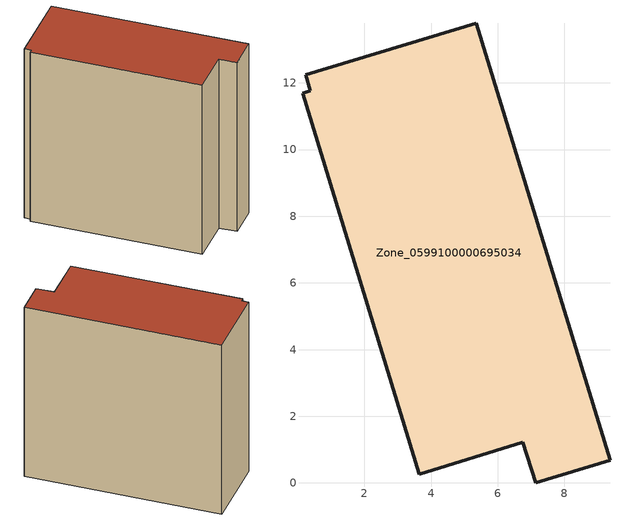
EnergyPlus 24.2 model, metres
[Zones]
Zone_0599100000695034
 floor ground (C_G): 7.14,0 6.76,1.22 3.65,0.27 0.15,11.69 0.38,11.77 0.24,12.24 5.36,13.79 9.37,0.69 z0
 wall outside (C_F): 6.76,1.22 7.14,0 9.37,0.69 5.36,13.79 0.24,12.24 0.38,11.77 0.15,11.69 3.65,0.27 6.76,1.22 z0:13.31
 roof outside (C_R): 5.36,13.79 0.24,12.24 0.38,11.77 0.15,11.69 3.65,0.27 6.76,1.22 7.14,0 9.37,0.69 z13.31
[BUILDING]
Pand.0599100000695034: North Axis=0; Terrain=City; Loads Convergence Tolerance Value=0.04; Temperature Convergence Tolerance Value=0.4; Solar Distribution=FullExterior; Maximum Number of Warmup Days=25; Minimum Number of Warmup Days=1
[Site:Location]
Rotterdam.The.Hague.AP_ZH_NLD Design_Conditions: Latitude=51.96; Longitude=4.45; Time Zone=1; Elevation=-4.5
[SITE:GROUNDTEMPERATURE:BUILDINGSURFACE]
18, 18, 18, 18, 18, 18, 18, 18, 18, 18, 18, 18
[MATERIAL] Thermal Absorptance=0.9; Solar Absorptance=0.7; Visible Absorptance=0.7
Name | Roughness | Thickness | Conductivity | Density | Specific Heat
G.TI.1946 | MediumSmooth | 0.15 | 1 | 540 | 1210
F.TI.1946 | Rough | 0.3 | 0.857143 | 1920 | 840
R.TI.1946 | MediumRough | 0.2 | 0.1 | 1500 | 1000
[CONSTRUCTION]
C_G: G.TI.1946
C_F: F.TI.1946
C_R: R.TI.1946
[ZONE]
Zone_0599100000695034: Type=1; Multiplier=1; Ceiling Height=Autocalculate; Volume=Autocalculate; Floor Area=autocalculate; Part of Total Floor Area=Yes
[ZONEINFILTRATION:DESIGNFLOWRATE]
Infil_Zone_0599100000695034: Zone or ZoneList or Space or SpaceList=Zone_0599100000695034; Schedule=AlwaysOn; Design Flow Rate Calculation Method=Flow/Area; Flow Rate per Floor Area=0.003; Constant Term Coefficient=1; Temperature Term Coefficient=0; Velocity Term Coefficient=0; Velocity Squared Term Coefficient=0
[HVACTEMPLATE:ZONE:IDEALLOADSAIRSYSTEM]
Zone_0599100000695034: Maximum Heating Supply Air Temperature=50; Minimum Cooling Supply Air Temperature=13; Maximum Heating Supply Air Humidity Ratio=0.0156; Minimum Cooling Supply Air Humidity Ratio=0.0077; Heating Limit=NoLimit; Cooling Limit=NoLimit; Dehumidification Control Type=ConstantSensibleHeatRatio; Cooling Sensible Heat Ratio=0.7; Dehumidification Setpoint=60; Humidification Control Type=None; Humidification Setpoint=30; Outdoor Air Method=None; Outdoor Air Flow Rate per Person=0.00944; Outdoor Air Flow Rate per Zone Floor Area=0; Outdoor Air Flow Rate per Zone=0; Demand Controlled Ventilation Type=None; Outdoor Air Economizer Type=NoEconomizer; Heat Recovery Type=None; Sensible Heat Recovery Effectiveness=0.7; Latent Heat Recovery Effectiveness=0.65
[ZONECONTROL:THERMOSTAT]
ThermostatControl_Zone_0599100000695034: Zone or ZoneList=Zone_0599100000695034; Control Type Schedule=DualSetpointControlType; Control 1=Thermostat_Zone_0599100000695034; Temperature Difference Between Cutout And Setpoint=0
[THERMOSTATSETPOINT:DUALSETPOINT]
Thermostat_Zone_0599100000695034: Heating Setpoint Temperature Schedule=HeatingSetpoint_Zone_0599100000695034; Cooling Setpoint Temperature Schedule=CoolingSetpoint_Zone_0599100000695034
[SCHEDULE:COMPACT]
HeatingSetpoint_Zone_0599100000695034: Through: 12/31, For: AllDays, Until: 24:00, 21
CoolingSetpoint_Zone_0599100000695034: Through: 12/31, For: AllDays, Until: 24:00, 24
DualSetpointControlType: Through: 12/31, For: AllDays, Until: 24:00, 4
AlwaysOn: Through: 12/31, For: AllDays, Until: 24:00, 1
